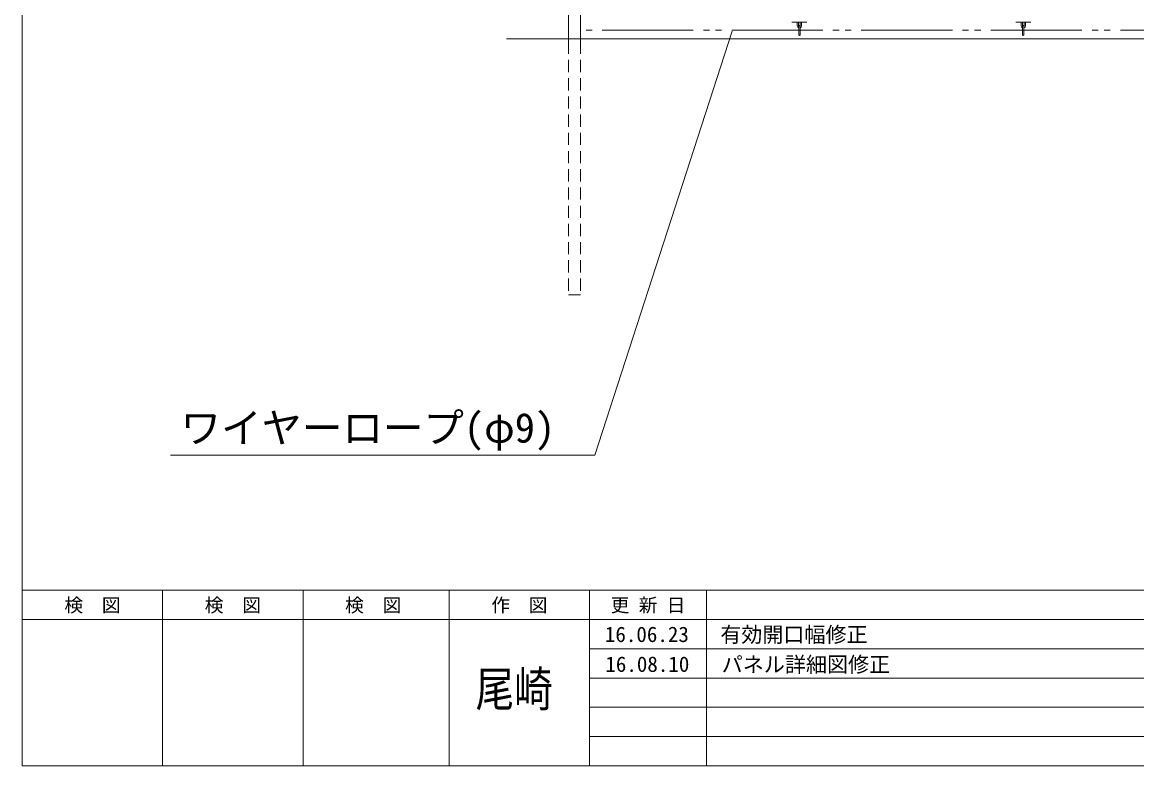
# Model space of a CAD drawing. Units: millimetres, scale not verified. Extents: x -9305 to 9305, y -6415 to 6415.
# Drawn here: x -9305 to -4900, y -6415 to -3476 of the extents above; entities that cross this region are included whole.
import ezdxf
from ezdxf.enums import TextEntityAlignment as Align

# ---------------------------------------------------------------- set-up
doc = ezdxf.new("R2010")
doc.units = ezdxf.units.MM
doc.header["$LTSCALE"] = 40
doc.linetypes.add('DASHED1', pattern=[1.8, 1.2, -0.6])
doc.linetypes.add('DOUBLE_CHAIN2', pattern=[12.8, 9, -1, 0.6, -0.6, 0.6, -1])
for name, color, linetype, lineweight in [('0-0_0', 7, 'Continuous', 9), ('0-4_CLG-63', 7, 'DOUBLE_CHAIN2', 9), ('0-5_CLG-72', 7, 'Continuous', 9), ('0-9_TEXT', 7, 'Continuous', 9), ('0-C_図面枠', 7, 'Continuous', 9)]:
    doc.layers.add(name, color=color, linetype=linetype, lineweight=lineweight)
doc.styles.add('ＭＳ ゴシック', font='')
doc.styles.get('ＭＳ ゴシック').set_extended_font_data('MS Gothic')

msp = doc.modelspace()

# ---------------------------------------------------------------- linework, layer by layer
at = {"layer": '0-0_0'}
msp.add_line((-9304.61, 6414.98), (-9304.61, -6414.98), dxfattribs=at)
at = {"layer": '0-4_CLG-63'}
msp.add_line((3.75, -3507.49), (-7097.63, -3507.49), dxfattribs=at)
at = {"layer": '0-5_CLG-72'}
for p, q in [((-7146.23, 883.64), (-7146.23, -3553.01)), ((-7097.63, 882.75), (-7097.63, -3553.01)), ((-6262.94, -3476.09), (-6202.94, -3476.09)), ((-6241.44, -3476.09), (-6241.44, -3489.59)), ((-6236.44, -3476.09), (-6236.44, -3489.59)), ((-6229.44, -3476.09), (-6229.44, -3489.59)), ((-6224.44, -3476.09), (-6224.44, -3489.59)), ((-5377.94, -3476.09), (-5317.94, -3476.09)), ((-5356.44, -3476.09), (-5356.44, -3489.59)), ((-5351.44, -3476.09), (-5351.44, -3489.59)), ((-5344.44, -3476.09), (-5344.44, -3489.59)), ((-5339.44, -3476.09), (-5339.44, -3489.59)), ((-6235.44, -3490.59), (-6235.44, -3525.59)), ((-6230.44, -3490.59), (-6230.44, -3525.59)), ((-5350.44, -3490.59), (-5350.44, -3525.59)), ((-5345.44, -3490.59), (-5345.44, -3525.59)), ((477.45, -3541.07), (-7390.6, -3541.07))]:
    msp.add_line(p, q, dxfattribs=at)
at = {"layer": '0-5_CLG-72', "linetype": 'DASHED1'}
for p, q in [((-7146.23, -3553.01), (-7146.23, -4553.01)), ((-7097.63, -3553.01), (-7097.63, -4553.01)), ((-7146.23, -4553.01), (-7097.63, -4553.01))]:
    msp.add_line(p, q, dxfattribs=at)
at = {"layer": '0-5_CLG-72'}
for centre, radius, start, end in [((-6232.94, -3489.59), 8.5, 180, 252.895), ((-6232.94, -3489.59), 3.5, 180, 224.415), ((-6232.94, -3490.59), 2.5, 0, 180), ((-6232.94, -3489.59), 8.5, 287.105, 0), ((-6232.94, -3489.59), 3.5, 315.585, 0), ((-5347.94, -3489.59), 8.5, 180, 252.895), ((-5347.94, -3489.59), 3.5, 180, 224.415), ((-5347.94, -3490.59), 2.5, 0, 180), ((-5347.94, -3489.59), 8.5, 287.105, 0), ((-5347.94, -3489.59), 3.5, 315.585, 0), ((-6232.94, -3525.59), 2.5, 180, 0), ((-5347.94, -3525.59), 2.5, 180, 0)]:
    msp.add_arc(centre, radius, start, end, dxfattribs=at)
at = {"layer": '0-9_TEXT'}
for p in [(-6498.6, -3511.62), (-8719.15, -5187.68)]:
    msp.add_line(p, (-7041.41, -5187.68), dxfattribs=at)
at = {"layer": '0-C_図面枠'}
for p, q in [((-9304.61, -5721.47), (9304.61, -5721.47)), ((-8749.8, -5721.47), (-8749.8, -6414.98)), ((-8194.99, -5721.47), (-8194.99, -6414.98)), ((-7617.06, -5721.47), (-7617.06, -6414.98)), ((-7062.26, -5721.47), (-7062.26, -6414.98)), ((-6599.91, -5721.47), (-6599.91, -6414.98)), ((-9304.61, -5837.05), (-1930.27, -5837.05)), ((-7062.26, -5952.64), (-1930.27, -5952.64)), ((-7062.26, -6068.22), (-1930.27, -6068.22)), ((-7062.26, -6183.81), (-1930.27, -6183.81)), ((-7062.26, -6299.39), (-1930.27, -6299.39))]:
    msp.add_line(p, q, dxfattribs=at)
msp.add_lwpolyline([(-9304.61, -6414.98), (9304.61, -6414.98), (9304.61, 6414.98), (-9304.61, 6414.98)], dxfattribs=at)

# ---------------------------------------------------------------- texts
at = {"layer": '0-9_TEXT', "style": 'ＭＳ ゴシック'}
msp.add_text('ワイヤーロープ(φ9)', height=117.3, dxfattribs=at).set_placement((-8679.1, -5172.95), align=Align.BOTTOM_LEFT)
at = {"layer": '0-C_図面枠', "style": 'ＭＳ ゴシック'}
for s, height, p in [('検\u3000図', 54.23, (-9138.16, -5823.64)), ('検\u3000図', 54.23, (-8583.36, -5823.64)), ('検\u3000図', 54.23, (-8028.55, -5823.64)), ('作\u3000図', 54.23, (-7450.62, -5823.64)), ('更 新 日', 54.23, (-6979.03, -5823.64)), ('有効開口幅修正', 61, (-6545.82, -5945.31)), ('16.06.23', 61, (-7001.83, -5944.37)), ('16.08.10', 61, (-6999.98, -6062.32)), ('パネル詳細図修正', 61, (-6539.92, -6063.54))]:
    msp.add_text(s, height=height, dxfattribs=at).set_placement(p, align=Align.BOTTOM_LEFT)
at = {"layer": '0-C_図面枠', "style": 'ＭＳ ゴシック', "width": 0.8}
msp.add_text('尾崎', height=139.4, dxfattribs=at).set_placement((-7512.51, -6223.1), align=Align.BOTTOM_LEFT)

doc.saveas('drawing.dxf')
